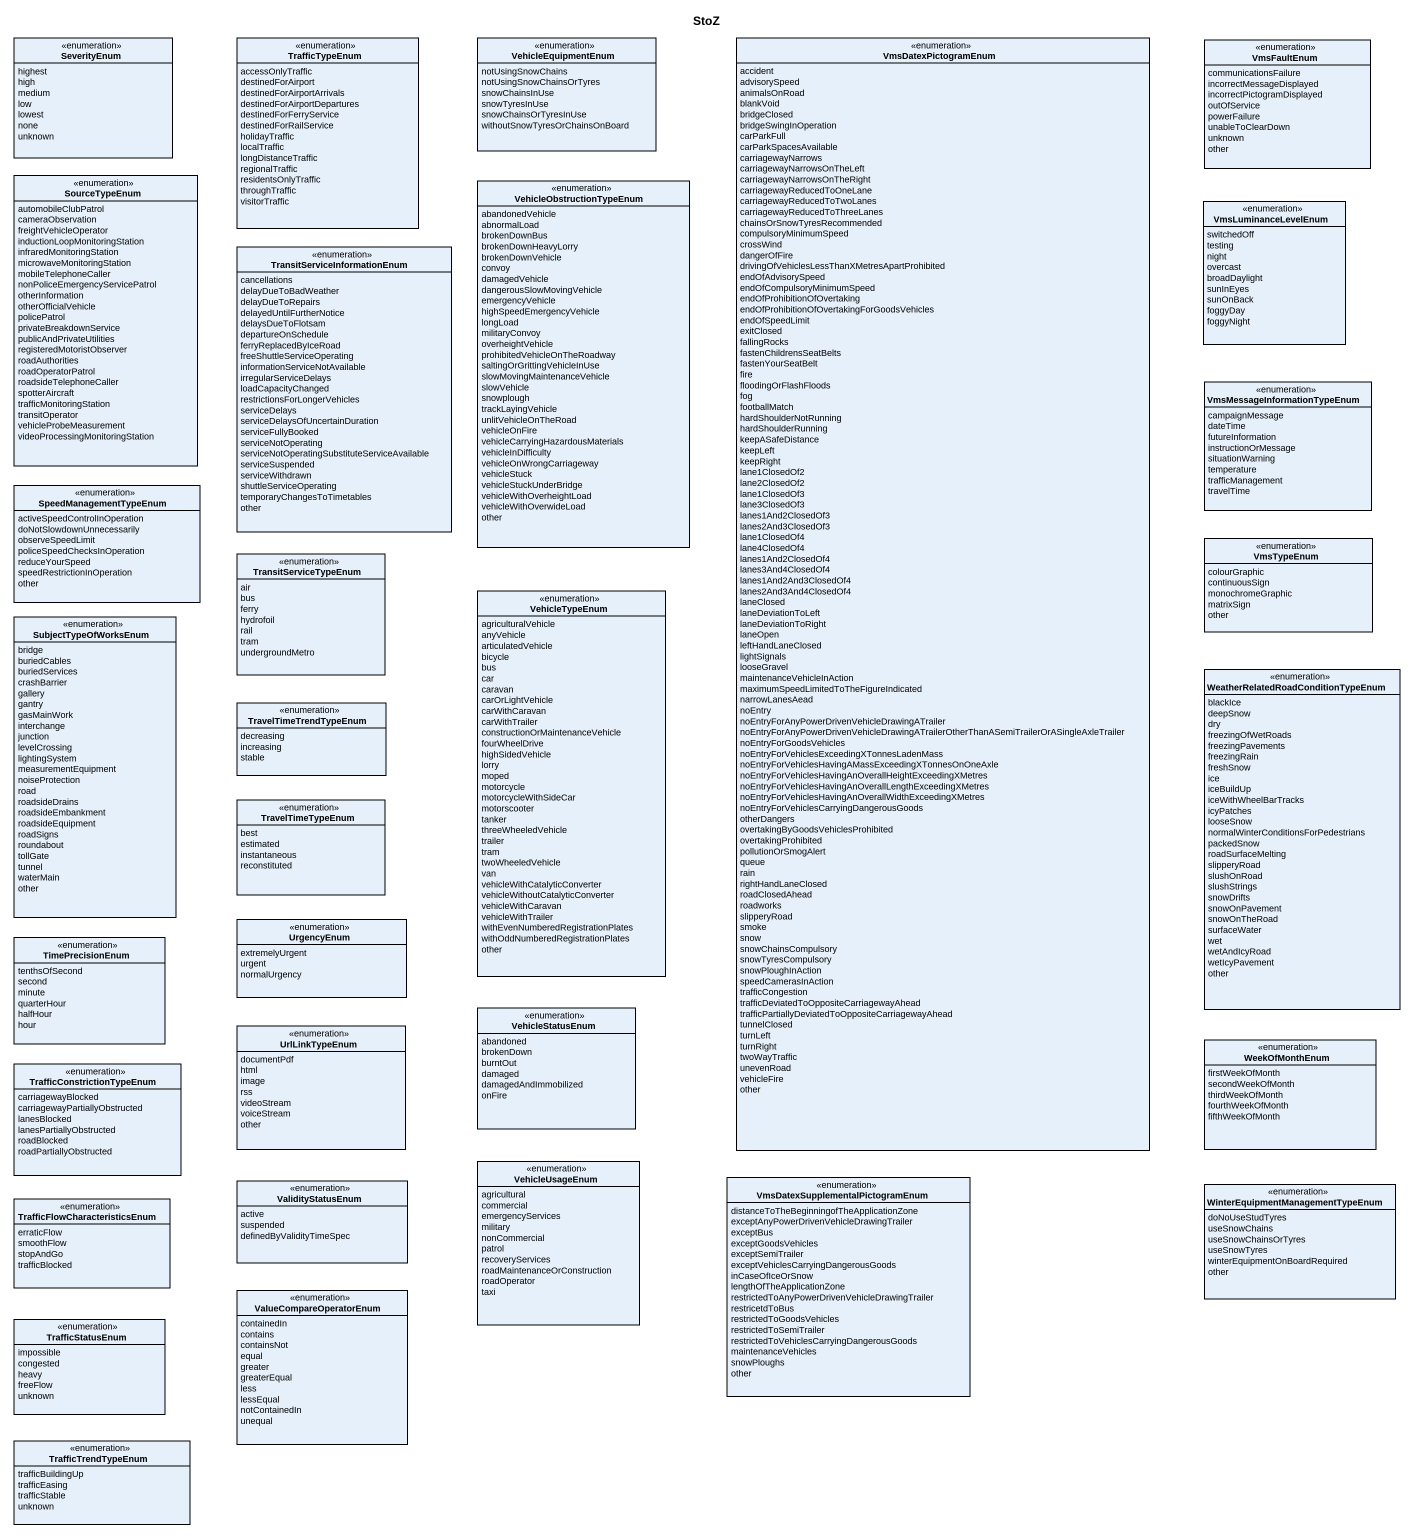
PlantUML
@startuml
title StoZ
hide circle
hide empty members
enum SeverityEnum {
  highest
  high
  medium
  low
  lowest
  none
  unknown
}
enum TrafficTypeEnum {
  accessOnlyTraffic
  destinedForAirport
  destinedForAirportArrivals
  destinedForAirportDepartures
  destinedForFerryService
  destinedForRailService
  holidayTraffic
  localTraffic
  longDistanceTraffic
  regionalTraffic
  residentsOnlyTraffic
  throughTraffic
  visitorTraffic
}
enum VehicleEquipmentEnum {
  notUsingSnowChains
  notUsingSnowChainsOrTyres
  snowChainsInUse
  snowTyresInUse
  snowChainsOrTyresInUse
  withoutSnowTyresOrChainsOnBoard
}
enum VmsDatexPictogramEnum {
  accident
  advisorySpeed
  animalsOnRoad
  blankVoid
  bridgeClosed
  bridgeSwingInOperation
  carParkFull
  carParkSpacesAvailable
  carriagewayNarrows
  carriagewayNarrowsOnTheLeft
  carriagewayNarrowsOnTheRight
  carriagewayReducedToOneLane
  carriagewayReducedToTwoLanes
  carriagewayReducedToThreeLanes
  chainsOrSnowTyresRecommended
  compulsoryMinimumSpeed
  crossWind
  dangerOfFire
  drivingOfVehiclesLessThanXMetresApartProhibited
  endOfAdvisorySpeed
  endOfCompulsoryMinimumSpeed
  endOfProhibitionOfOvertaking
  endOfProhibitionOfOvertakingForGoodsVehicles
  endOfSpeedLimit
  exitClosed
  fallingRocks
  fastenChildrensSeatBelts
  fastenYourSeatBelt
  fire
  floodingOrFlashFloods
  fog
  footballMatch
  hardShoulderNotRunning
  hardShoulderRunning
  keepASafeDistance
  keepLeft
  keepRight
  lane1ClosedOf2
  lane2ClosedOf2
  lane1ClosedOf3
  lane3ClosedOf3
  lanes1And2ClosedOf3
  lanes2And3ClosedOf3
  lane1ClosedOf4
  lane4ClosedOf4
  lanes1And2ClosedOf4
  lanes3And4ClosedOf4
  lanes1And2And3ClosedOf4
  lanes2And3And4ClosedOf4
  laneClosed
  laneDeviationToLeft
  laneDeviationToRight
  laneOpen
  leftHandLaneClosed
  lightSignals
  looseGravel
  maintenanceVehicleInAction
  maximumSpeedLimitedToTheFigureIndicated
  narrowLanesAead
  noEntry
  noEntryForAnyPowerDrivenVehicleDrawingATrailer
  noEntryForAnyPowerDrivenVehicleDrawingATrailerOtherThanASemiTrailerOrASingleAxleTrailer
  noEntryForGoodsVehicles
  noEntryForVehiclesExceedingXTonnesLadenMass
  noEntryForVehiclesHavingAMassExceedingXTonnesOnOneAxle
  noEntryForVehiclesHavingAnOverallHeightExceedingXMetres
  noEntryForVehiclesHavingAnOverallLengthExceedingXMetres
  noEntryForVehiclesHavingAnOverallWidthExceedingXMetres
  noEntryForVehiclesCarryingDangerousGoods
  otherDangers
  overtakingByGoodsVehiclesProhibited
  overtakingProhibited
  pollutionOrSmogAlert
  queue
  rain
  rightHandLaneClosed
  roadClosedAhead
  roadworks
  slipperyRoad
  smoke
  snow
  snowChainsCompulsory
  snowTyresCompulsory
  snowPloughInAction
  speedCamerasInAction
  trafficCongestion
  trafficDeviatedToOppositeCarriagewayAhead
  trafficPartiallyDeviatedToOppositeCarriagewayAhead
  tunnelClosed
  turnLeft
  turnRight
  twoWayTraffic
  unevenRoad
  vehicleFire
  other
}
enum VmsFaultEnum {
  communicationsFailure
  incorrectMessageDisplayed
  incorrectPictogramDisplayed
  outOfService
  powerFailure
  unableToClearDown
  unknown
  other
}
enum SourceTypeEnum {
  automobileClubPatrol
  cameraObservation
  freightVehicleOperator
  inductionLoopMonitoringStation
  infraredMonitoringStation
  microwaveMonitoringStation
  mobileTelephoneCaller
  nonPoliceEmergencyServicePatrol
  otherInformation
  otherOfficialVehicle
  policePatrol
  privateBreakdownService
  publicAndPrivateUtilities
  registeredMotoristObserver
  roadAuthorities
  roadOperatorPatrol
  roadsideTelephoneCaller
  spotterAircraft
  trafficMonitoringStation
  transitOperator
  vehicleProbeMeasurement
  videoProcessingMonitoringStation
}
enum VehicleObstructionTypeEnum {
  abandonedVehicle
  abnormalLoad
  brokenDownBus
  brokenDownHeavyLorry
  brokenDownVehicle
  convoy
  damagedVehicle
  dangerousSlowMovingVehicle
  emergencyVehicle
  highSpeedEmergencyVehicle
  longLoad
  militaryConvoy
  overheightVehicle
  prohibitedVehicleOnTheRoadway
  saltingOrGrittingVehicleInUse
  slowMovingMaintenanceVehicle
  slowVehicle
  snowplough
  trackLayingVehicle
  unlitVehicleOnTheRoad
  vehicleOnFire
  vehicleCarryingHazardousMaterials
  vehicleInDifficulty
  vehicleOnWrongCarriageway
  vehicleStuck
  vehicleStuckUnderBridge
  vehicleWithOverheightLoad
  vehicleWithOverwideLoad
  other
}
enum VmsLuminanceLevelEnum {
  switchedOff
  testing
  night
  overcast
  broadDaylight
  sunInEyes
  sunOnBack
  foggyDay
  foggyNight
}
enum "TransitServiceInformationEnum" as TransitServiceInformationEnu {
  cancellations
  delayDueToBadWeather
  delayDueToRepairs
  delayedUntilFurtherNotice
  delaysDueToFlotsam
  departureOnSchedule
  ferryReplacedByIceRoad
  freeShuttleServiceOperating
  informationServiceNotAvailable
  irregularServiceDelays
  loadCapacityChanged
  restrictionsForLongerVehicles
  serviceDelays
  serviceDelaysOfUncertainDuration
  serviceFullyBooked
  serviceNotOperating
  serviceNotOperatingSubstituteServiceAvailable
  serviceSuspended
  serviceWithdrawn
  shuttleServiceOperating
  temporaryChangesToTimetables
  other
}
enum "VmsMessageInformationTypeEnum" as VmsMessageInformationTypeEnu {
  campaignMessage
  dateTime
  futureInformation
  instructionOrMessage
  situationWarning
  temperature
  trafficManagement
  travelTime
}
enum SpeedManagementTypeEnum {
  activeSpeedControlInOperation
  doNotSlowdownUnnecessarily
  observeSpeedLimit
  policeSpeedChecksInOperation
  reduceYourSpeed
  speedRestrictionInOperation
  other
}
enum TransitServiceTypeEnum {
  air
  bus
  ferry
  hydrofoil
  rail
  tram
  undergroundMetro
}
enum VmsTypeEnum {
  colourGraphic
  continuousSign
  monochromeGraphic
  matrixSign
  other
}
enum VehicleTypeEnum {
  agriculturalVehicle
  anyVehicle
  articulatedVehicle
  bicycle
  bus
  car
  caravan
  carOrLightVehicle
  carWithCaravan
  carWithTrailer
  constructionOrMaintenanceVehicle
  fourWheelDrive
  highSidedVehicle
  lorry
  moped
  motorcycle
  motorcycleWithSideCar
  motorscooter
  tanker
  threeWheeledVehicle
  trailer
  tram
  twoWheeledVehicle
  van
  vehicleWithCatalyticConverter
  vehicleWithoutCatalyticConverter
  vehicleWithCaravan
  vehicleWithTrailer
  withEvenNumberedRegistrationPlates
  withOddNumberedRegistrationPlates
  other
}
enum SubjectTypeOfWorksEnum {
  bridge
  buriedCables
  buriedServices
  crashBarrier
  gallery
  gantry
  gasMainWork
  interchange
  junction
  levelCrossing
  lightingSystem
  measurementEquipment
  noiseProtection
  road
  roadsideDrains
  roadsideEmbankment
  roadsideEquipment
  roadSigns
  roundabout
  tollGate
  tunnel
  waterMain
  other
}
enum "WeatherRelatedRoadConditionTypeEnum" as WeatherRelatedRoadConditionT {
  blackIce
  deepSnow
  dry
  freezingOfWetRoads
  freezingPavements
  freezingRain
  freshSnow
  ice
  iceBuildUp
  iceWithWheelBarTracks
  icyPatches
  looseSnow
  normalWinterConditionsForPedestrians
  packedSnow
  roadSurfaceMelting
  slipperyRoad
  slushOnRoad
  slushStrings
  snowDrifts
  snowOnPavement
  snowOnTheRoad
  surfaceWater
  wet
  wetAndIcyRoad
  wetIcyPavement
  other
}
enum TravelTimeTrendTypeEnum {
  decreasing
  increasing
  stable
}
enum TravelTimeTypeEnum {
  best
  estimated
  instantaneous
  reconstituted
}
enum UrgencyEnum {
  extremelyUrgent
  urgent
  normalUrgency
}
enum TimePrecisionEnum {
  tenthsOfSecond
  second
  minute
  quarterHour
  halfHour
  hour
}
enum UrlLinkTypeEnum {
  documentPdf
  html
  image
  rss
  videoStream
  voiceStream
  other
}
enum VehicleStatusEnum {
  abandoned
  brokenDown
  burntOut
  damaged
  damagedAndImmobilized
  onFire
}
enum WeekOfMonthEnum {
  firstWeekOfMonth
  secondWeekOfMonth
  thirdWeekOfMonth
  fourthWeekOfMonth
  fifthWeekOfMonth
}
enum TrafficConstrictionTypeEnum {
  carriagewayBlocked
  carriagewayPartiallyObstructed
  lanesBlocked
  lanesPartiallyObstructed
  roadBlocked
  roadPartiallyObstructed
}
enum ValidityStatusEnum {
  active
  suspended
  definedByValidityTimeSpec
}
enum VehicleUsageEnum {
  agricultural
  commercial
  emergencyServices
  military
  nonCommercial
  patrol
  recoveryServices
  roadMaintenanceOrConstruction
  roadOperator
  taxi
}
enum "VmsDatexSupplementalPictogramEnum" as VmsDatexSupplementalPictogra {
  distanceToTheBeginningofTheApplicationZone
  exceptAnyPowerDrivenVehicleDrawingTrailer
  exceptBus
  exceptGoodsVehicles
  exceptSemiTrailer
  exceptVehiclesCarryingDangerousGoods
  inCaseOfIceOrSnow
  lengthOfTheApplicationZone
  restrictedToAnyPowerDrivenVehicleDrawingTrailer
  restricetdToBus
  restrictedToGoodsVehicles
  restrictedToSemiTrailer
  restrictedToVehiclesCarryingDangerousGoods
  maintenanceVehicles
  snowPloughs
  other
}
enum "WinterEquipmentManagementTypeEnum" as WinterEquipmentManagementTyp {
  doNoUseStudTyres
  useSnowChains
  useSnowChainsOrTyres
  useSnowTyres
  winterEquipmentOnBoardRequired
  other
}
enum "TrafficFlowCharacteristicsEnum" as TrafficFlowCharacteristicsEn {
  erraticFlow
  smoothFlow
  stopAndGo
  trafficBlocked
}
enum ValueCompareOperatorEnum {
  containedIn
  contains
  containsNot
  equal
  greater
  greaterEqual
  less
  lessEqual
  notContainedIn
  unequal
}
enum TrafficStatusEnum {
  impossible
  congested
  heavy
  freeFlow
  unknown
}
enum TrafficTrendTypeEnum {
  trafficBuildingUp
  trafficEasing
  trafficStable
  unknown
}
@enduml
